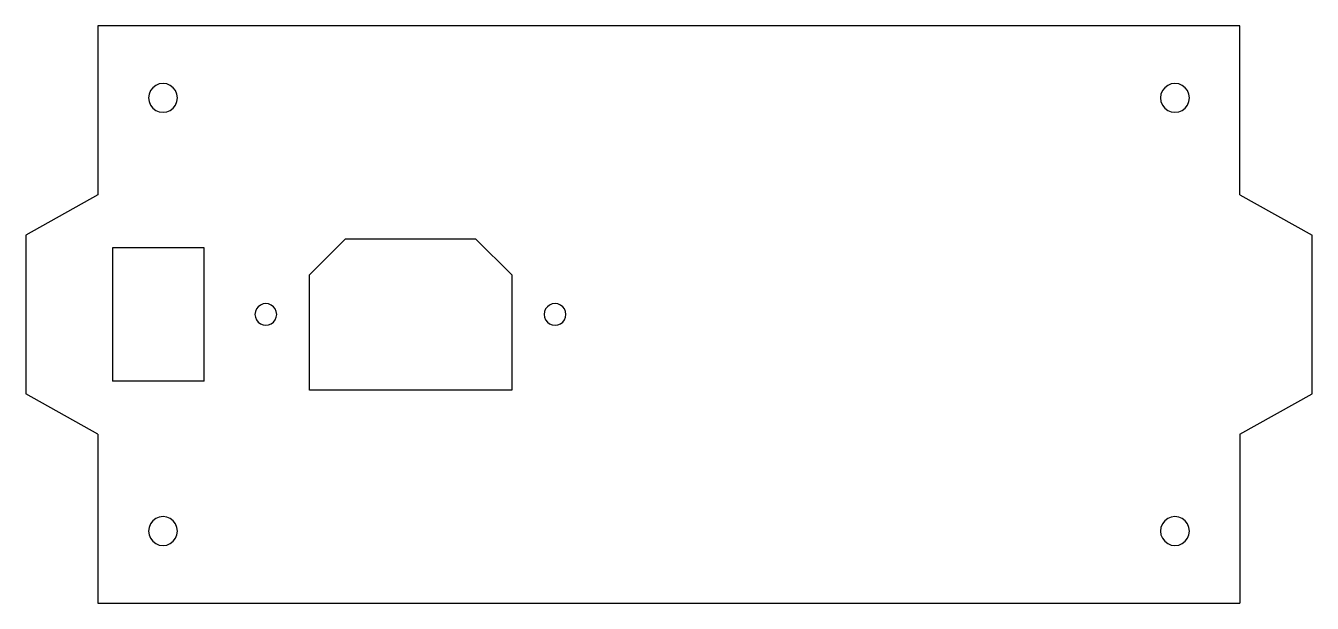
# Model space of a CAD drawing. Header units: metres. Extents: x -130 to 48, y -825 to -745.
import ezdxf

# ---------------------------------------------------------------- set-up
doc = ezdxf.new("R2010")
doc.units = ezdxf.units.M

msp = doc.modelspace()

# ---------------------------------------------------------------- linework, layer by layer
at = {"layer": 'GROUP0'}
for p, q in [((38.17, -745.12, 0), (-119.83, -745.12, 0)), ((-119.83, -745.12, 0), (-119.83, -768.57, 0)), ((38.17, -768.57, 0), (38.17, -745.12, 0)), ((-112.76, -754.61, 0), (-112.83, -755.12, 0)), ((-112.56, -754.12, 0), (-112.76, -754.61, 0)), ((-112.24, -753.71, 0), (-112.56, -754.12, 0)), ((-111.83, -753.39, 0), (-112.24, -753.71, 0)), ((-111.35, -753.19, 0), (-111.83, -753.39, 0)), ((-110.83, -753.12, 0), (-111.35, -753.19, 0)), ((-110.31, -753.19, 0), (-110.83, -753.12, 0)), ((-109.83, -753.39, 0), (-110.31, -753.19, 0)), ((-109.41, -753.71, 0), (-109.83, -753.39, 0)), ((-109.1, -754.12, 0), (-109.41, -753.71, 0)), ((-108.9, -754.61, 0), (-109.1, -754.12, 0)), ((-108.83, -755.12, 0), (-108.9, -754.61, 0)), ((27.24, -754.61, 0), (27.17, -755.12, 0)), ((27.44, -754.12, 0), (27.24, -754.61, 0)), ((27.76, -753.71, 0), (27.44, -754.12, 0)), ((28.17, -753.39, 0), (27.76, -753.71, 0)), ((28.65, -753.19, 0), (28.17, -753.39, 0)), ((29.17, -753.12, 0), (28.65, -753.19, 0)), ((29.69, -753.19, 0), (29.17, -753.12, 0)), ((30.17, -753.39, 0), (29.69, -753.19, 0)), ((30.59, -753.71, 0), (30.17, -753.39, 0)), ((30.9, -754.12, 0), (30.59, -753.71, 0)), ((31.1, -754.61, 0), (30.9, -754.12, 0)), ((31.17, -755.12, 0), (31.1, -754.61, 0)), ((-112.83, -755.12, 0), (-112.76, -755.64, 0)), ((-112.76, -755.64, 0), (-112.56, -756.12, 0)), ((-112.56, -756.12, 0), (-112.24, -756.54, 0)), ((-109.41, -756.54, 0), (-109.1, -756.12, 0)), ((-109.1, -756.12, 0), (-108.9, -755.64, 0)), ((-108.9, -755.64, 0), (-108.83, -755.12, 0)), ((27.17, -755.12, 0), (27.24, -755.64, 0)), ((27.24, -755.64, 0), (27.44, -756.12, 0)), ((27.44, -756.12, 0), (27.76, -756.54, 0)), ((30.59, -756.54, 0), (30.9, -756.12, 0)), ((30.9, -756.12, 0), (31.1, -755.64, 0)), ((31.1, -755.64, 0), (31.17, -755.12, 0)), ((-112.24, -756.54, 0), (-111.83, -756.85, 0)), ((-111.83, -756.85, 0), (-111.35, -757.05, 0)), ((-111.35, -757.05, 0), (-110.83, -757.12, 0)), ((-110.83, -757.12, 0), (-110.31, -757.05, 0)), ((-110.31, -757.05, 0), (-109.83, -756.85, 0)), ((-109.83, -756.85, 0), (-109.41, -756.54, 0)), ((27.76, -756.54, 0), (28.17, -756.85, 0)), ((28.17, -756.85, 0), (28.65, -757.05, 0)), ((28.65, -757.05, 0), (29.17, -757.12, 0)), ((29.17, -757.12, 0), (29.69, -757.05, 0)), ((29.69, -757.05, 0), (30.17, -756.85, 0)), ((30.17, -756.85, 0), (30.59, -756.54, 0)), ((-119.83, -768.57, 0), (-129.83, -774.12, 0)), ((38.17, -768.57, 0), (48.17, -774.12, 0)), ((-129.83, -774.12, 0), (-129.83, -796.12, 0)), ((48.17, -796.12, 0), (48.17, -774.12, 0)), ((-117.83, -775.87, 0), (-117.83, -794.37, 0)), ((-105.13, -775.87, 0), (-117.83, -775.87, 0)), ((-105.13, -794.37, 0), (-105.13, -775.87, 0)), ((-90.58, -779.62, 0), (-85.58, -774.62, 0)), ((-85.58, -774.62, 0), (-67.58, -774.62, 0)), ((-67.58, -774.62, 0), (-62.58, -779.62, 0)), ((-90.58, -795.62, 0), (-90.58, -779.62, 0)), ((-62.58, -779.62, 0), (-62.58, -795.62, 0)), ((-98.05, -784.72, 0), (-98.11, -785.11, 0)), ((-97.9, -784.36, 0), (-98.05, -784.72, 0)), ((-97.67, -784.05, 0), (-97.9, -784.36, 0)), ((-97.36, -783.81, 0), (-97.67, -784.05, 0)), ((-96.99, -783.66, 0), (-97.36, -783.81, 0)), ((-96.61, -783.61, 0), (-96.99, -783.66, 0)), ((-96.22, -783.66, 0), (-96.61, -783.61, 0)), ((-95.86, -783.81, 0), (-96.22, -783.66, 0)), ((-95.55, -784.05, 0), (-95.86, -783.81, 0)), ((-95.31, -784.36, 0), (-95.55, -784.05, 0)), ((-95.16, -784.72, 0), (-95.31, -784.36, 0)), ((-95.11, -785.11, 0), (-95.16, -784.72, 0)), ((-58.04, -784.72, 0), (-58.1, -785.11, 0)), ((-57.9, -784.36, 0), (-58.04, -784.72, 0)), ((-57.66, -784.05, 0), (-57.9, -784.36, 0)), ((-57.35, -783.81, 0), (-57.66, -784.05, 0)), ((-56.98, -783.66, 0), (-57.35, -783.81, 0)), ((-56.6, -783.61, 0), (-56.98, -783.66, 0)), ((-56.21, -783.66, 0), (-56.6, -783.61, 0)), ((-55.85, -783.81, 0), (-56.21, -783.66, 0)), ((-55.54, -784.05, 0), (-55.85, -783.81, 0)), ((-55.3, -784.36, 0), (-55.54, -784.05, 0)), ((-55.15, -784.72, 0), (-55.3, -784.36, 0)), ((-55.1, -785.11, 0), (-55.15, -784.72, 0)), ((-98.11, -785.11, 0), (-98.05, -785.5, 0)), ((-98.05, -785.5, 0), (-97.9, -785.86, 0)), ((-97.9, -785.86, 0), (-97.67, -786.17, 0)), ((-97.67, -786.17, 0), (-97.36, -786.41, 0)), ((-97.36, -786.41, 0), (-96.99, -786.56, 0)), ((-96.99, -786.56, 0), (-96.61, -786.61, 0)), ((-96.61, -786.61, 0), (-96.22, -786.56, 0)), ((-96.22, -786.56, 0), (-95.86, -786.41, 0)), ((-95.86, -786.41, 0), (-95.55, -786.17, 0)), ((-95.55, -786.17, 0), (-95.31, -785.86, 0)), ((-95.31, -785.86, 0), (-95.16, -785.5, 0)), ((-95.16, -785.5, 0), (-95.11, -785.11, 0)), ((-58.1, -785.11, 0), (-58.04, -785.5, 0)), ((-58.04, -785.5, 0), (-57.9, -785.86, 0)), ((-57.9, -785.86, 0), (-57.66, -786.17, 0)), ((-57.66, -786.17, 0), (-57.35, -786.41, 0)), ((-57.35, -786.41, 0), (-56.98, -786.56, 0)), ((-56.98, -786.56, 0), (-56.6, -786.61, 0)), ((-56.6, -786.61, 0), (-56.21, -786.56, 0)), ((-56.21, -786.56, 0), (-55.85, -786.41, 0)), ((-55.85, -786.41, 0), (-55.54, -786.17, 0)), ((-55.54, -786.17, 0), (-55.3, -785.86, 0)), ((-55.3, -785.86, 0), (-55.15, -785.5, 0)), ((-55.15, -785.5, 0), (-55.1, -785.11, 0)), ((-105.13, -794.37, 0), (-117.83, -794.37, 0)), ((-62.58, -795.62, 0), (-90.58, -795.62, 0)), ((-119.83, -801.68), (-129.83, -796.12, 0)), ((38.17, -801.68, 0), (48.17, -796.12, 0)), ((-119.83, -801.68), (-119.83, -825.12, 0)), ((38.17, -801.68, 0), (38.17, -825.12, 0)), ((-111.83, -813.39, 0), (-112.24, -813.71, 0)), ((-111.35, -813.19, 0), (-111.83, -813.39, 0)), ((-110.83, -813.12, 0), (-111.35, -813.19, 0)), ((-110.31, -813.19, 0), (-110.83, -813.12, 0)), ((-109.83, -813.39, 0), (-110.31, -813.19, 0)), ((-109.41, -813.71, 0), (-109.83, -813.39, 0)), ((28.17, -813.39, 0), (27.76, -813.71, 0)), ((28.65, -813.19, 0), (28.17, -813.39, 0)), ((29.17, -813.12, 0), (28.65, -813.19, 0)), ((29.69, -813.19, 0), (29.17, -813.12, 0)), ((30.17, -813.39, 0), (29.69, -813.19, 0)), ((30.59, -813.71, 0), (30.17, -813.39, 0)), ((-112.76, -814.61, 0), (-112.83, -815.12, 0)), ((-112.83, -815.12, 0), (-112.76, -815.64, 0)), ((-112.56, -814.12, 0), (-112.76, -814.61, 0)), ((-112.24, -813.71, 0), (-112.56, -814.12, 0)), ((-109.1, -814.12, 0), (-109.41, -813.71, 0)), ((-108.9, -814.61, 0), (-109.1, -814.12, 0)), ((-108.83, -815.12, 0), (-108.9, -814.61, 0)), ((-108.9, -815.64, 0), (-108.83, -815.12, 0)), ((27.24, -814.61, 0), (27.17, -815.12, 0)), ((27.17, -815.12, 0), (27.24, -815.64, 0)), ((27.44, -814.12, 0), (27.24, -814.61, 0)), ((27.76, -813.71, 0), (27.44, -814.12, 0)), ((30.9, -814.12, 0), (30.59, -813.71, 0)), ((31.1, -814.61, 0), (30.9, -814.12, 0)), ((31.17, -815.12, 0), (31.1, -814.61, 0)), ((31.1, -815.64, 0), (31.17, -815.12, 0)), ((-112.76, -815.64, 0), (-112.56, -816.12, 0)), ((-112.56, -816.12, 0), (-112.24, -816.54, 0)), ((-112.24, -816.54, 0), (-111.83, -816.85, 0)), ((-111.83, -816.85, 0), (-111.35, -817.05, 0)), ((-110.31, -817.05, 0), (-109.83, -816.85, 0)), ((-109.83, -816.85, 0), (-109.41, -816.54, 0)), ((-109.41, -816.54, 0), (-109.1, -816.12, 0)), ((-109.1, -816.12, 0), (-108.9, -815.64, 0)), ((27.24, -815.64, 0), (27.44, -816.12, 0)), ((27.44, -816.12, 0), (27.76, -816.54, 0)), ((27.76, -816.54, 0), (28.17, -816.85, 0)), ((28.17, -816.85, 0), (28.65, -817.05, 0)), ((29.69, -817.05, 0), (30.17, -816.85, 0)), ((30.17, -816.85, 0), (30.59, -816.54, 0)), ((30.59, -816.54, 0), (30.9, -816.12, 0)), ((30.9, -816.12, 0), (31.1, -815.64, 0)), ((-111.35, -817.05, 0), (-110.83, -817.12, 0)), ((-110.83, -817.12, 0), (-110.31, -817.05, 0)), ((28.65, -817.05, 0), (29.17, -817.12, 0)), ((29.17, -817.12, 0), (29.69, -817.05, 0)), ((-119.83, -825.12, 0), (38.17, -825.12, 0))]:
    msp.add_line(p, q, dxfattribs=at)

doc.saveas('drawing.dxf')
